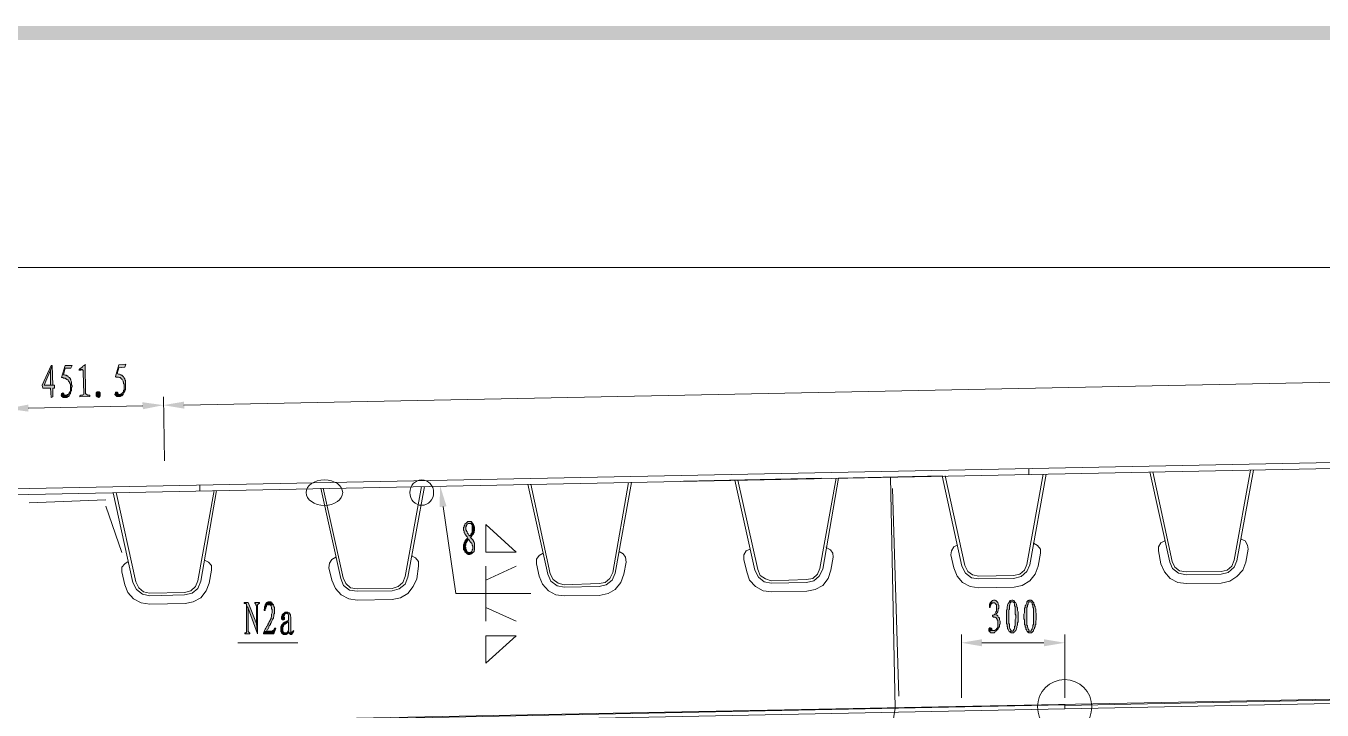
# Model space of a CAD drawing. Header units: inches. Extents: x 20 to 409, y 5 to 283.
# Drawn here: x 83.7 to 177.4, y 233.6 to 283.1 of the extents above; entities that cross this region are included whole.
import ezdxf

# ---------------------------------------------------------------- set-up
doc = ezdxf.new("R2010")
doc.units = ezdxf.units.IN
doc.header["$MEASUREMENT"] = 0
doc.layers.add('C00-00-00', color=7, linetype='Continuous')
doc.layers.add('CFF-00-00', color=1, linetype='Continuous')

msp = doc.modelspace()

# ---------------------------------------------------------------- hatches: boundary and pattern name
at = {"layer": 'C00-00-00'}
h = msp.add_hatch(color=0, dxfattribs=at)
h.dxf.hatch_style = 2
h.paths.add_polyline_path([(408.822, 283.101), (28.838, 282.085), (27.822, 283.101)])
h = msp.add_hatch(color=0, dxfattribs=at)
h.dxf.hatch_style = 2
h.paths.add_polyline_path([(407.806, 282.085), (408.822, 283.101), (28.838, 282.085)])
h = msp.add_hatch(color=0, dxfattribs=at)
h.dxf.hatch_style = 2
h.paths.add_polyline_path([(85.565, 258.547), (85.48, 258.547), (84.845, 257.108), (84.887, 256.896), (85.438, 256.896), (85.48, 256.219), (85.607, 256.261), (85.607, 256.896), (85.734, 256.896), (85.734, 257.108), (85.607, 257.108), (84.972, 257.108), (85.438, 258.209)])
h = msp.add_hatch(color=0, dxfattribs=at)
h.dxf.hatch_style = 2
h.paths.add_polyline_path([(85.565, 258.547), (85.438, 258.209), (85.438, 257.108), (84.972, 257.108), (85.607, 257.108)])
h = msp.add_hatch(color=0, dxfattribs=at)
h.dxf.hatch_style = 2
h.paths.add_polyline_path([(87.004, 258.547), (86.496, 258.547), (86.242, 257.658), (86.327, 257.658), (86.369, 257.616), (86.496, 257.616), (86.538, 257.574), (86.581, 257.574), (86.623, 257.531), (86.665, 257.489), (86.708, 257.489), (86.708, 257.447), (86.75, 257.404), (86.792, 257.362), (86.835, 257.277), (86.835, 257.235), (86.877, 257.193), (86.877, 256.685), (86.835, 256.642), (86.835, 256.6), (86.792, 256.558), (86.792, 256.515), (86.75, 256.473), (86.708, 256.431), (86.665, 256.431), (86.623, 256.388), (86.454, 256.388), (86.792, 256.346), (86.835, 256.431), (86.835, 256.473), (86.877, 256.515), (86.877, 256.558), (86.919, 256.6), (86.919, 256.685), (86.962, 256.727), (86.962, 256.939), (87.004, 257.023), (87.004, 257.066), (86.962, 257.15), (86.962, 257.362), (86.919, 257.447), (86.919, 257.489), (86.877, 257.531), (86.877, 257.574), (86.835, 257.616), (86.835, 257.658), (86.792, 257.658), (86.75, 257.701), (86.708, 257.743), (86.665, 257.785), (86.623, 257.785), (86.581, 257.828), (86.496, 257.828), (86.454, 257.87), (86.369, 257.87), (86.496, 258.336), (86.919, 258.336)])
h = msp.add_hatch(color=0, dxfattribs=at)
h.dxf.hatch_style = 2
h.paths.add_polyline_path([(87.935, 258.632), (87.935, 258.59), (87.893, 258.547), (87.851, 258.547), (87.808, 258.505), (87.766, 258.463), (87.724, 258.42), (87.681, 258.378), (87.639, 258.336), (87.597, 258.336), (87.554, 258.293), (87.512, 258.251), (87.724, 258.251), (87.766, 258.209), (87.808, 258.209), (87.808, 258.124), (87.808, 258.039), (87.851, 256.515), (87.851, 256.473), (87.808, 256.431), (87.766, 256.388), (87.639, 256.388), (87.554, 256.346), (87.554, 256.261), (88.274, 256.304), (88.274, 256.388), (88.232, 256.388), (88.105, 256.388), (88.062, 256.431), (88.02, 256.473), (87.978, 256.515)])
h = msp.add_hatch(color=0, dxfattribs=at)
h.dxf.hatch_style = 2
h.paths.add_polyline_path([(87.512, 258.251), (87.512, 258.166), (87.512, 258.209), (87.639, 258.209), (87.681, 258.251), (87.724, 258.251)])
h = msp.add_hatch(color=0, dxfattribs=at)
h.dxf.hatch_style = 2
h.paths.add_polyline_path([(90.899, 258.632), (90.391, 258.59), (90.137, 257.743), (90.179, 257.701), (90.348, 257.701), (90.433, 257.658), (90.475, 257.658), (90.518, 257.616), (90.56, 257.574), (90.602, 257.574), (90.602, 257.531), (90.645, 257.489), (90.687, 257.404), (90.687, 257.362), (90.729, 257.32), (90.729, 257.235), (90.772, 257.193), (90.772, 256.769), (90.729, 256.727), (90.729, 256.642), (90.687, 256.6), (90.645, 256.558), (90.602, 256.515), (90.56, 256.473), (90.475, 256.473), (90.391, 256.431), (90.348, 256.431), (90.687, 256.431), (90.687, 256.473), (90.729, 256.558), (90.772, 256.558), (90.772, 256.642), (90.814, 256.685), (90.814, 256.727), (90.856, 256.812), (90.856, 257.447), (90.814, 257.489), (90.814, 257.574), (90.772, 257.616), (90.772, 257.658), (90.729, 257.701), (90.729, 257.743), (90.687, 257.743), (90.645, 257.785), (90.602, 257.828), (90.56, 257.828), (90.518, 257.87), (90.433, 257.912), (90.348, 257.912), (90.264, 257.955), (90.391, 258.378), (90.814, 258.42)])
h = msp.add_hatch(color=0, dxfattribs=at)
h.dxf.hatch_style = 2
h.paths.add_polyline_path([(86.327, 256.558), (86.284, 256.515), (86.242, 256.515), (86.242, 256.473), (86.2, 256.388), (86.242, 256.304), (86.284, 256.261), (86.327, 256.261), (86.327, 256.219), (86.623, 256.219), (86.665, 256.261), (86.708, 256.304), (86.75, 256.304), (86.792, 256.346), (86.454, 256.388), (86.411, 256.431), (86.411, 256.515), (86.369, 256.515)])
h = msp.add_hatch(color=0, dxfattribs=at)
h.dxf.hatch_style = 2
h.paths.add_polyline_path([(88.994, 256.261), (88.951, 256.219), (88.909, 256.219), (88.824, 256.261), (88.782, 256.304), (88.74, 256.346), (88.74, 256.558), (88.782, 256.6), (88.824, 256.642), (88.951, 256.642), (88.994, 256.6), (89.036, 256.558), (89.036, 256.346)])
h = msp.add_hatch(color=0, dxfattribs=at)
h.dxf.hatch_style = 2
h.paths.add_polyline_path([(90.221, 256.6), (90.137, 256.6), (90.137, 256.558), (90.094, 256.473), (90.094, 256.431), (90.137, 256.388), (90.179, 256.346), (90.221, 256.304), (90.475, 256.304), (90.56, 256.346), (90.602, 256.346), (90.645, 256.388), (90.687, 256.431), (90.348, 256.431), (90.306, 256.515), (90.306, 256.558), (90.264, 256.6)])
h = msp.add_hatch(color=0, dxfattribs=at)
h.dxf.hatch_style = 2
h.paths.add_polyline_path([(83.829, 255.711), (83.829, 255.203), (82.305, 255.415)])
h = msp.add_hatch(color=0, dxfattribs=at)
h.dxf.hatch_style = 2
h.paths.add_polyline_path([(92.084, 255.88), (92.126, 255.372), (93.608, 255.669)])
h = msp.add_hatch(color=0, dxfattribs=at)
h.dxf.hatch_style = 2
h.paths.add_polyline_path([(95.09, 255.923), (95.132, 255.415), (93.608, 255.669)])
h = msp.add_hatch(color=0, dxfattribs=at)
h.dxf.hatch_style = 2
h.paths.add_polyline_path([(113.589, 248.303), (113.632, 249.827), (114.097, 248.345)])
h = msp.add_hatch(color=0, dxfattribs=at)
h.dxf.hatch_style = 2
h.paths.add_polyline_path([(115.748, 247.244), (115.621, 247.244), (115.621, 247.202), (115.579, 247.202), (115.537, 247.16), (115.494, 247.117), (115.452, 247.075), (115.41, 247.075), (115.41, 246.99), (115.367, 246.948), (115.367, 246.863), (115.325, 246.821), (115.325, 246.609), (115.367, 246.567), (115.367, 246.44), (115.41, 246.398), (115.41, 246.355), (115.452, 246.313), (115.494, 246.271), (115.537, 246.186), (115.579, 246.144), (115.621, 246.059), (115.579, 246.017), (115.537, 245.974), (115.706, 245.974), (115.706, 245.932), (115.748, 245.89), (115.791, 245.805), (115.833, 245.763), (115.875, 245.72), (115.918, 245.678), (115.918, 245.636), (115.96, 245.593), (115.96, 245.551), (116.002, 245.466), (116.002, 245.255), (115.96, 245.212), (115.96, 245.128), (115.918, 245.085), (115.875, 245.043), (115.833, 245.043), (115.791, 245.001), (115.748, 245.001), (116.002, 245.001), (116.045, 245.043), (116.087, 245.085), (116.087, 245.128), (116.129, 245.212), (116.129, 245.72), (116.087, 245.72), (116.087, 245.763), (116.045, 245.805), (116.045, 245.847), (116.002, 245.932), (115.96, 245.974), (115.875, 246.059), (115.833, 246.101), (115.875, 246.144), (115.918, 246.228), (115.748, 246.228), (115.706, 246.271), (115.664, 246.355), (115.621, 246.398), (115.621, 246.44), (115.579, 246.482), (115.579, 246.525), (115.537, 246.525), (115.537, 246.609), (115.494, 246.652), (115.494, 246.863), (115.537, 246.948), (115.537, 246.99), (115.579, 247.033), (115.621, 247.075), (115.664, 247.117), (115.748, 247.117), (115.96, 247.16), (115.918, 247.202), (115.875, 247.244)])
h = msp.add_hatch(color=0, dxfattribs=at)
h.dxf.hatch_style = 2
h.paths.add_polyline_path([(115.96, 247.16), (115.748, 247.117), (115.833, 247.117), (115.875, 247.075), (115.918, 247.033), (115.96, 246.948), (115.96, 246.482), (115.918, 246.44), (115.875, 246.398), (115.875, 246.355), (115.833, 246.271), (115.748, 246.228), (115.918, 246.228), (115.96, 246.271), (116.002, 246.313), (116.045, 246.355), (116.045, 246.398), (116.087, 246.44), (116.087, 246.525), (116.129, 246.609), (116.129, 246.863), (116.087, 246.906), (116.087, 246.948), (116.045, 247.033), (116.002, 247.075), (116.002, 247.117)])
h = msp.add_hatch(color=0, dxfattribs=at)
h.dxf.hatch_style = 2
h.paths.add_polyline_path([(115.537, 245.974), (115.494, 245.932), (115.452, 245.89), (115.41, 245.805), (115.41, 245.763), (115.367, 245.72), (115.367, 245.678), (115.325, 245.593), (115.325, 245.212), (115.367, 245.17), (115.41, 245.128), (115.41, 245.043), (115.452, 245.043), (115.494, 245.001), (115.537, 244.958), (115.579, 244.916), (115.621, 244.916), (115.664, 244.874), (115.748, 244.874), (115.791, 244.874), (115.833, 244.916), (115.918, 244.916), (115.96, 244.958), (116.002, 245.001), (115.706, 245.001), (115.664, 245.043), (115.621, 245.043), (115.579, 245.085), (115.537, 245.17), (115.494, 245.255), (115.494, 245.382), (115.452, 245.424), (115.452, 245.466), (115.494, 245.551), (115.494, 245.678), (115.537, 245.72), (115.537, 245.763), (115.579, 245.805), (115.621, 245.89), (115.706, 245.974)])
h = msp.add_hatch(color=0, dxfattribs=at)
h.dxf.hatch_style = 2
h.paths.add_polyline_path([(99.746, 241.402), (99.45, 241.402), (99.45, 241.318), (99.577, 241.318), (99.619, 241.275), (99.619, 241.148), (99.746, 240.979), (100.424, 239.116), (100.339, 239.878)])
h = msp.add_hatch(color=0, dxfattribs=at)
h.dxf.hatch_style = 2
h.paths.add_polyline_path([(99.619, 241.148), (99.619, 239.243), (99.577, 239.201), (99.492, 239.201), (99.492, 239.116), (99.873, 239.116), (99.873, 239.201), (99.831, 239.201), (99.789, 239.243), (99.746, 239.286), (99.746, 240.979)])
h = msp.add_hatch(color=0, dxfattribs=at)
h.dxf.hatch_style = 2
h.paths.add_polyline_path([(100.551, 241.402), (100.212, 241.402), (100.212, 241.318), (100.254, 241.318), (100.297, 241.275), (100.297, 241.233), (100.339, 241.148), (100.339, 239.878), (100.424, 239.116), (100.424, 241.233), (100.466, 241.275), (100.508, 241.318), (100.551, 241.318)])
h = msp.add_hatch(color=0, dxfattribs=at)
h.dxf.hatch_style = 2
h.paths.add_polyline_path([(101.313, 241.445), (101.186, 241.445), (101.143, 241.402), (101.101, 241.402), (101.059, 241.36), (101.016, 241.318), (101.016, 241.275), (100.974, 241.233), (100.974, 241.191), (100.932, 241.106), (100.932, 240.979), (100.889, 240.894), (100.889, 240.81), (100.974, 240.81), (100.974, 240.937), (101.016, 240.979), (101.016, 241.064), (101.059, 241.106), (101.059, 241.148), (101.101, 241.191), (101.143, 241.233), (101.186, 241.233), (101.228, 241.233), (101.567, 241.233), (101.524, 241.275), (101.482, 241.36), (101.44, 241.402), (101.397, 241.402), (101.397, 241.445)])
h = msp.add_hatch(color=0, dxfattribs=at)
h.dxf.hatch_style = 2
h.paths.add_polyline_path([(101.567, 241.233), (101.228, 241.233), (101.27, 241.233), (101.313, 241.233), (101.355, 241.191), (101.397, 241.148), (101.397, 241.106), (101.44, 241.064), (101.44, 240.937), (101.482, 240.894), (101.482, 240.64), (101.44, 240.556), (101.44, 240.386), (101.397, 240.302), (101.397, 240.217), (101.355, 240.217), (101.355, 240.132), (101.313, 240.09), (101.313, 240.048), (101.27, 240.005), (101.27, 239.963), (101.228, 239.921), (101.186, 239.878), (101.186, 239.794), (101.143, 239.751), (101.101, 239.667), (101.059, 239.624), (101.016, 239.54), (100.974, 239.455), (100.932, 239.37), (100.889, 239.286), (101.101, 239.328), (101.101, 239.37), (101.143, 239.455), (101.186, 239.497), (101.228, 239.582), (101.228, 239.624), (101.27, 239.709), (101.313, 239.751), (101.355, 239.794), (101.355, 239.878), (101.397, 239.921), (101.44, 239.963), (101.44, 240.005), (101.482, 240.09), (101.482, 240.132), (101.524, 240.175), (101.524, 240.217), (101.567, 240.259), (101.567, 240.344), (101.609, 240.386), (101.609, 240.556), (101.651, 240.598), (101.651, 241.021), (101.609, 241.106), (101.609, 241.148), (101.567, 241.191)])
h = msp.add_hatch(color=0, dxfattribs=at)
h.dxf.hatch_style = 2
h.paths.add_polyline_path([(153.721, 241.572), (153.679, 241.572), (153.637, 241.529), (153.594, 241.529), (153.552, 241.487), (153.51, 241.445), (153.467, 241.402), (153.425, 241.36), (153.764, 241.36), (153.806, 241.318), (153.848, 241.275), (153.891, 241.233), (153.891, 240.767), (153.848, 240.725), (153.848, 240.683), (153.806, 240.598), (153.764, 240.556), (153.721, 240.513), (153.679, 240.471), (153.594, 240.471), (153.594, 240.386), (153.637, 240.386), (153.679, 240.344), (153.806, 240.344), (153.848, 240.302), (153.891, 240.259), (153.891, 240.217), (153.933, 240.217), (153.933, 240.132), (153.975, 240.09), (153.975, 239.624), (153.933, 239.54), (153.891, 239.497), (153.891, 239.455), (153.848, 239.413), (153.806, 239.413), (153.764, 239.37), (153.594, 239.37), (153.34, 239.328), (153.383, 239.286), (153.425, 239.243), (153.467, 239.201), (153.721, 239.201), (153.764, 239.243), (153.806, 239.286), (153.848, 239.328), (153.891, 239.37), (153.933, 239.413), (153.975, 239.455), (154.018, 239.497), (154.018, 239.54), (154.06, 239.582), (154.102, 239.667), (154.102, 239.794), (154.145, 239.836), (154.145, 240.048), (154.102, 240.132), (154.102, 240.259), (154.06, 240.302), (154.018, 240.344), (153.975, 240.429), (153.933, 240.471), (153.891, 240.471), (153.848, 240.513), (153.891, 240.598), (153.933, 240.64), (153.975, 240.725), (153.975, 240.767), (154.018, 240.81), (154.018, 240.937), (154.06, 240.979), (154.06, 241.191), (154.018, 241.233), (154.018, 241.318), (153.975, 241.36), (153.975, 241.402), (153.933, 241.445), (153.891, 241.487), (153.848, 241.529), (153.806, 241.572)])
h = msp.add_hatch(color=0, dxfattribs=at)
h.dxf.hatch_style = 2
h.paths.add_polyline_path([(153.425, 241.36), (153.425, 241.318), (153.383, 241.275), (153.383, 241.021), (153.425, 241.021), (153.425, 241.064), (153.467, 241.148), (153.467, 241.191), (153.51, 241.275), (153.51, 241.318), (153.552, 241.318), (153.594, 241.36), (153.679, 241.36)])
h = msp.add_hatch(color=0, dxfattribs=at)
h.dxf.hatch_style = 2
h.paths.add_polyline_path([(154.822, 241.487), (154.822, 241.445), (154.78, 241.36), (154.737, 241.318), (154.695, 241.233), (154.695, 241.148), (154.653, 241.106), (154.653, 240.894), (154.61, 240.852), (154.61, 239.878), (154.653, 239.794), (154.653, 239.751), (154.653, 239.667), (154.695, 239.624), (154.695, 239.497), (154.737, 239.455), (154.737, 239.413), (154.78, 239.328), (154.822, 239.286), (154.991, 239.328), (154.949, 239.328), (154.949, 239.37), (154.907, 239.413), (154.907, 239.455), (154.864, 239.497), (154.822, 239.624), (154.822, 239.836), (154.78, 239.878), (154.78, 240.852), (154.822, 240.894), (154.822, 241.191), (154.864, 241.191), (154.864, 241.275), (154.907, 241.36), (154.907, 241.402), (154.949, 241.445), (155.034, 241.445)])
h = msp.add_hatch(color=0, dxfattribs=at)
h.dxf.hatch_style = 2
h.paths.add_polyline_path([(155.034, 241.572), (154.991, 241.572), (154.907, 241.529), (154.864, 241.529), (154.822, 241.487), (155.034, 241.445), (155.118, 241.445), (155.118, 241.402), (155.161, 241.36), (155.203, 241.275), (155.203, 241.148), (155.245, 241.106), (155.245, 240.556), (155.288, 240.471), (155.288, 240.386), (155.288, 240.344), (155.288, 240.259), (155.245, 240.175), (155.245, 239.709), (155.203, 239.667), (155.203, 239.54), (155.161, 239.455), (155.118, 239.413), (155.118, 239.37), (155.076, 239.328), (154.991, 239.328), (154.822, 239.286), (154.864, 239.243), (154.907, 239.243), (154.949, 239.201), (155.118, 239.201), (155.161, 239.243), (155.203, 239.286), (155.245, 239.328), (155.288, 239.37), (155.33, 239.455), (155.33, 239.497), (155.372, 239.582), (155.372, 239.667), (155.415, 239.751), (155.415, 239.921), (155.457, 240.005), (155.457, 240.725), (155.415, 240.81), (155.415, 241.021), (155.372, 241.064), (155.372, 241.148), (155.33, 241.233), (155.33, 241.275), (155.288, 241.36), (155.245, 241.402), (155.203, 241.445), (155.203, 241.487), (155.161, 241.529), (155.118, 241.529), (155.076, 241.572)])
h = msp.add_hatch(color=0, dxfattribs=at)
h.dxf.hatch_style = 2
h.paths.add_polyline_path([(156.134, 241.487), (156.092, 241.445), (156.092, 241.36), (156.05, 241.318), (156.007, 241.233), (156.007, 241.191), (155.965, 241.148), (155.965, 241.021), (155.923, 240.979), (155.923, 240.64), (155.88, 240.556), (155.88, 240.217), (155.923, 240.132), (155.923, 239.794), (155.965, 239.751), (155.965, 239.624), (156.007, 239.582), (156.007, 239.455), (156.05, 239.413), (156.092, 239.328), (156.134, 239.286), (156.304, 239.328), (156.261, 239.328), (156.219, 239.37), (156.219, 239.413), (156.177, 239.455), (156.177, 239.497), (156.134, 239.624), (156.134, 239.709), (156.092, 239.751), (156.092, 241.021), (156.134, 241.106), (156.134, 241.191), (156.177, 241.275), (156.177, 241.36), (156.219, 241.402), (156.261, 241.445), (156.304, 241.445)])
h = msp.add_hatch(color=0, dxfattribs=at)
h.dxf.hatch_style = 2
h.paths.add_polyline_path([(156.304, 241.572), (156.261, 241.572), (156.219, 241.529), (156.177, 241.529), (156.134, 241.487), (156.304, 241.445), (156.388, 241.445), (156.431, 241.402), (156.473, 241.36), (156.473, 241.275), (156.515, 241.191), (156.515, 241.064), (156.558, 240.979), (156.558, 240.386), (156.558, 240.344), (156.558, 239.794), (156.515, 239.751), (156.515, 239.624), (156.473, 239.54), (156.473, 239.455), (156.431, 239.413), (156.388, 239.37), (156.388, 239.328), (156.346, 239.328), (156.304, 239.328), (156.134, 239.286), (156.134, 239.243), (156.177, 239.243), (156.219, 239.201), (156.431, 239.201), (156.473, 239.243), (156.515, 239.286), (156.558, 239.328), (156.558, 239.37), (156.6, 239.455), (156.642, 239.497), (156.642, 239.582), (156.685, 239.624), (156.685, 239.751), (156.727, 239.794), (156.727, 240.048), (156.769, 240.132), (156.769, 240.598), (156.727, 240.683), (156.727, 240.937), (156.685, 241.021), (156.685, 241.106), (156.642, 241.148), (156.642, 241.233), (156.6, 241.275), (156.6, 241.36), (156.558, 241.402), (156.515, 241.445), (156.473, 241.487), (156.473, 241.529), (156.431, 241.529), (156.388, 241.572)])
h = msp.add_hatch(color=0, dxfattribs=at)
h.dxf.hatch_style = 2
h.paths.add_polyline_path([(102.498, 240.683), (102.413, 240.683), (102.371, 240.64), (102.286, 240.598), (102.244, 240.556), (102.202, 240.513), (102.202, 240.471), (102.159, 240.386), (102.159, 240.217), (102.202, 240.175), (102.202, 240.132), (102.286, 240.132), (102.329, 240.175), (102.371, 240.175), (102.371, 240.259), (102.371, 240.344), (102.329, 240.344), (102.329, 240.429), (102.371, 240.471), (102.371, 240.556), (102.413, 240.556), (102.413, 240.598), (102.498, 240.598), (102.54, 240.64), (102.71, 240.64), (102.667, 240.64), (102.583, 240.683)])
h = msp.add_hatch(color=0, dxfattribs=at)
h.dxf.hatch_style = 2
h.paths.add_polyline_path([(102.71, 240.64), (102.54, 240.64), (102.583, 240.64), (102.583, 240.598), (102.625, 240.556), (102.667, 240.513), (102.667, 240.09), (102.625, 240.09), (102.583, 240.048), (102.54, 240.048), (102.456, 240.005), (102.667, 240.005), (102.667, 239.921), (102.667, 239.37), (102.625, 239.37), (102.625, 239.328), (102.667, 239.286), (102.71, 239.201), (102.879, 239.243), (102.837, 239.286), (102.837, 240.344), (102.794, 240.429), (102.794, 240.513), (102.752, 240.556), (102.752, 240.598)])
h = msp.add_hatch(color=0, dxfattribs=at)
h.dxf.hatch_style = 2
h.paths.add_polyline_path([(101.736, 239.54), (101.651, 239.54), (101.651, 239.497), (101.609, 239.413), (101.567, 239.37), (101.524, 239.37), (101.482, 239.328), (101.101, 239.328), (100.889, 239.286), (100.847, 239.201), (100.847, 239.116), (101.609, 239.116)])
h = msp.add_hatch(color=0, dxfattribs=at)
h.dxf.hatch_style = 2
h.paths.add_polyline_path([(102.456, 240.005), (102.413, 240.005), (102.371, 239.963), (102.329, 239.921), (102.286, 239.921), (102.244, 239.878), (102.244, 239.836), (102.202, 239.794), (102.159, 239.751), (102.117, 239.667), (102.117, 239.286), (102.159, 239.243), (102.159, 239.201), (102.202, 239.159), (102.202, 239.116), (102.244, 239.116), (102.286, 239.074), (102.413, 239.074), (102.456, 239.074), (102.498, 239.074), (102.54, 239.116), (102.583, 239.116), (102.625, 239.201), (102.329, 239.201), (102.329, 239.243), (102.286, 239.243), (102.244, 239.286), (102.244, 239.624), (102.286, 239.667), (102.329, 239.751), (102.329, 239.794), (102.371, 239.794), (102.413, 239.836), (102.456, 239.878), (102.498, 239.878), (102.54, 239.921), (102.625, 239.963), (102.667, 240.005)])
h = msp.add_hatch(color=0, dxfattribs=at)
h.dxf.hatch_style = 2
h.paths.add_polyline_path([(102.625, 239.328), (102.583, 239.243), (102.54, 239.201), (102.413, 239.201), (102.625, 239.201), (102.667, 239.243), (102.667, 239.286)])
h = msp.add_hatch(color=0, dxfattribs=at)
h.dxf.hatch_style = 2
h.paths.add_polyline_path([(103.006, 239.37), (102.964, 239.286), (102.921, 239.243), (102.879, 239.243), (102.71, 239.201), (102.71, 239.159), (102.752, 239.116), (102.794, 239.074), (102.879, 239.074), (102.921, 239.116), (102.921, 239.159), (102.964, 239.201), (103.006, 239.243), (103.048, 239.328)])
h = msp.add_hatch(color=0, dxfattribs=at)
h.dxf.hatch_style = 2
h.paths.add_polyline_path([(153.425, 239.582), (153.383, 239.54), (153.34, 239.497), (153.34, 239.328), (153.594, 239.37), (153.552, 239.455), (153.552, 239.497), (153.51, 239.54), (153.467, 239.54)])
h = msp.add_hatch(color=0, dxfattribs=at)
h.dxf.hatch_style = 2
h.paths.add_polyline_path([(152.832, 238.735), (152.832, 238.227), (151.351, 238.481)])
h = msp.add_hatch(color=0, dxfattribs=at)
h.dxf.hatch_style = 2
h.paths.add_polyline_path([(157.32, 238.735), (157.32, 238.227), (158.844, 238.481)])

# ---------------------------------------------------------------- linework, layer by layer
at = {"layer": 'C00-00-00', "color": 0, "lineweight": 0}
for points in [[(52.714, 265.617), (384.734, 265.617)], [(362.086, 261.003), (95.09, 255.669)], [(93.693, 251.647), (93.608, 256.261)], [(93.693, 251.647), (93.608, 256.261)], [(386.216, 255.245), (51.19, 248.557)], [(386.216, 255.669), (51.232, 248.98)], [(92.126, 255.626), (83.829, 255.457)], [(142.461, 250.377), (149.954, 250.546)], [(146.567, 233.74), (146.228, 250.462)], [(149.954, 250.546), (151.393, 244.027)], [(150.165, 250.546), (151.605, 244.069), (151.816, 243.646), (152.155, 243.392), (152.621, 243.307)], [(156.092, 244.154), (157.277, 250.673)], [(156.219, 250.673), (156.219, 251.054)], [(156.304, 244.112), (157.489, 250.673)], [(164.982, 250.843), (166.421, 244.323)], [(165.194, 250.843), (166.591, 244.366), (166.802, 243.942), (167.141, 243.688), (167.607, 243.604)], [(171.078, 244.45), (172.263, 250.97)], [(171.29, 244.408), (172.475, 250.97)], [(96.106, 242.969), (97.291, 249.488)], [(96.233, 249.446), (96.233, 249.869)], [(96.317, 242.926), (97.46, 249.488)], [(104.996, 249.657), (106.435, 243.138)], [(105.165, 249.657), (106.604, 243.18), (106.816, 242.757), (107.155, 242.461), (107.62, 242.376)], [(111.092, 243.265), (112.277, 249.784)], [(111.303, 243.223), (112.489, 249.784)], [(119.982, 249.954), (121.421, 243.434)], [(120.193, 249.954), (121.59, 243.477), (121.802, 243.053), (122.183, 242.799), (122.606, 242.672)], [(126.12, 243.561), (127.263, 250.081)], [(126.289, 243.519), (127.475, 250.081)], [(131.242, 250.165), (141.233, 250.377)], [(134.968, 250.25), (136.407, 243.731)], [(135.179, 250.25), (136.619, 243.773), (136.788, 243.35), (137.169, 243.096), (137.592, 242.969)], [(141.106, 243.858), (142.291, 250.377)], [(141.318, 243.815), (142.461, 250.377)], [(89.967, 249.319), (91.407, 242.842)], [(90.179, 249.361), (91.618, 242.884), (91.83, 242.461), (92.169, 242.164), (92.592, 242.08)], [(113.843, 248.345), (114.775, 242.037)], [(166.083, 245.847), (165.786, 245.72), (165.617, 245.424), (165.617, 245.128)], [(166.083, 245.847), (166.083, 245.89)], [(171.586, 245.974), (171.586, 246.017)], [(171.925, 244.323), (172.094, 245.255), (172.052, 245.551), (171.882, 245.847), (171.586, 245.974)], [(121.082, 244.958), (120.786, 244.789), (120.617, 244.535), (120.617, 244.196)], [(121.082, 244.958), (121.082, 245.001)], [(126.586, 245.085), (126.586, 245.128)], [(126.924, 243.434), (127.094, 244.323), (127.051, 244.662), (126.882, 244.916), (126.586, 245.085)], [(136.068, 245.255), (135.772, 245.128), (135.603, 244.831), (135.603, 244.493)], [(136.068, 245.255), (136.068, 245.297)], [(141.572, 245.382), (141.572, 245.424)], [(141.91, 243.731), (142.08, 244.662), (142.037, 244.958), (141.868, 245.212), (141.572, 245.382)], [(151.054, 245.551), (150.8, 245.424), (150.631, 245.128), (150.589, 244.831)], [(150.589, 244.831), (150.8, 243.9)], [(151.054, 245.551), (151.054, 245.593)], [(156.558, 245.678), (156.558, 245.72)], [(156.896, 244.027), (157.066, 244.958), (157.066, 245.255), (156.854, 245.509), (156.558, 245.678)], [(165.617, 245.128), (165.786, 244.196)], [(91.068, 244.366), (90.814, 244.196), (90.602, 243.942), (90.602, 243.604)], [(91.068, 244.366), (91.068, 244.408)], [(96.571, 244.45), (96.571, 244.493)], [(96.91, 242.799), (97.079, 243.731), (97.079, 244.069), (96.868, 244.323), (96.571, 244.45)], [(106.096, 244.662), (105.8, 244.493), (105.631, 244.239), (105.588, 243.9)], [(105.588, 243.9), (105.8, 243.011)], [(106.096, 244.662), (106.096, 244.704)], [(111.6, 244.747), (111.6, 244.789)], [(111.938, 243.096), (112.065, 244.027), (112.065, 244.366), (111.854, 244.62), (111.6, 244.747)], [(116.934, 240.048), (116.934, 244.027)], [(116.934, 243.011), (119.135, 244.027)], [(116.934, 240.048), (116.934, 244.027)], [(120.617, 244.196), (120.786, 243.307)], [(135.603, 244.493), (135.814, 243.604)], [(140.132, 243.053), (140.598, 243.138), (140.937, 243.434), (141.106, 243.858)], [(150.8, 243.9), (151.054, 243.307), (151.435, 242.842), (151.986, 242.545), (152.621, 242.461)], [(151.393, 244.027), (151.647, 243.519), (152.07, 243.18), (152.621, 243.096)], [(152.621, 242.461), (155.161, 242.503), (155.753, 242.63), (156.304, 242.969), (156.685, 243.434), (156.896, 244.027)], [(155.118, 243.35), (155.584, 243.434), (155.923, 243.731), (156.092, 244.154)], [(155.118, 243.138), (155.669, 243.265), (156.092, 243.646), (156.304, 244.112)], [(165.786, 244.196), (166.04, 243.604), (166.464, 243.138), (167.014, 242.842), (167.607, 242.757)], [(166.421, 244.323), (166.633, 243.858), (167.056, 243.519), (167.607, 243.392)], [(167.607, 242.757), (170.147, 242.799), (170.782, 242.926), (171.29, 243.265), (171.713, 243.731), (171.925, 244.323)], [(170.147, 243.646), (170.57, 243.731), (170.909, 244.027), (171.078, 244.45)], [(170.147, 243.434), (170.655, 243.561), (171.078, 243.942), (171.29, 244.408)], [(90.602, 243.604), (90.814, 242.672)], [(95.132, 242.122), (95.598, 242.249), (95.936, 242.545), (96.106, 242.969)], [(95.132, 241.953), (95.682, 242.08), (96.106, 242.418), (96.317, 242.926)], [(105.8, 243.011), (106.054, 242.418), (106.477, 241.953), (107.028, 241.656), (107.62, 241.572)], [(106.435, 243.138), (106.647, 242.63), (107.07, 242.291), (107.62, 242.207)], [(107.62, 241.572), (110.16, 241.614), (110.753, 241.741), (111.303, 242.037), (111.684, 242.545), (111.938, 243.096)], [(110.16, 242.418), (110.584, 242.545), (110.922, 242.842), (111.092, 243.265)], [(110.16, 242.249), (110.668, 242.376), (111.092, 242.715), (111.303, 243.223)], [(120.786, 243.307), (121.04, 242.715), (121.463, 242.249), (122.014, 241.953), (122.606, 241.868)], [(121.421, 243.434), (121.633, 242.926), (122.098, 242.588), (122.606, 242.503)], [(122.606, 241.868), (125.146, 241.91), (125.781, 242.037), (126.289, 242.334), (126.713, 242.842), (126.924, 243.434)], [(125.146, 242.757), (125.57, 242.842), (125.908, 243.138), (126.12, 243.561)], [(125.146, 242.545), (125.654, 242.672), (126.078, 243.011), (126.289, 243.519)], [(135.814, 243.604), (136.026, 243.011), (136.449, 242.545), (137, 242.249), (137.635, 242.164)], [(136.407, 243.731), (136.661, 243.223), (137.084, 242.884), (137.592, 242.799)], [(137.592, 242.969), (140.132, 243.053)], [(137.635, 242.164), (140.175, 242.207), (140.767, 242.334), (141.318, 242.63), (141.699, 243.138), (141.91, 243.731)], [(140.132, 242.842), (140.683, 242.969), (141.064, 243.307), (141.318, 243.815)], [(152.621, 243.307), (155.118, 243.35)], [(152.621, 243.096), (155.118, 243.138)], [(167.607, 243.604), (170.147, 243.646)], [(167.607, 243.392), (170.147, 243.434)], [(90.814, 242.672), (91.026, 242.122), (91.449, 241.656), (91.999, 241.36), (92.634, 241.275)], [(91.407, 242.842), (91.661, 242.334), (92.084, 241.995), (92.634, 241.868)], [(92.592, 242.08), (95.132, 242.122)], [(92.634, 241.275), (95.174, 241.318), (95.767, 241.445), (96.317, 241.741), (96.698, 242.249), (96.91, 242.799)], [(107.62, 242.376), (110.16, 242.418)], [(107.62, 242.207), (110.16, 242.249)], [(114.775, 242.037), (120.193, 242.037)], [(122.606, 242.672), (125.146, 242.757)], [(122.606, 242.503), (125.146, 242.545)], [(137.592, 242.799), (140.132, 242.842)], [(92.634, 241.868), (95.132, 241.953)], [(116.934, 241.021), (119.135, 240.048)], [(386.216, 238.27), (158.844, 233.698), (63.678, 231.793)], [(103.345, 238.481), (98.984, 238.481)], [(151.351, 234.502), (151.351, 239.074)], [(152.832, 238.481), (157.32, 238.481)], [(158.844, 234.502), (158.844, 239.074)], [(386.216, 238.524), (158.844, 233.952)], [(158.844, 233.994), (63.678, 232.089)], [(146.567, 233.74), (136.873, 172.949)], [(158.844, 233.698), (158.844, 233.994)]]:
    msp.add_lwpolyline(points, dxfattribs=at)
for points in [[(85.565, 258.547), (85.48, 258.547), (84.845, 257.108), (84.887, 256.896), (85.438, 256.896), (85.48, 256.219), (85.607, 256.261), (85.607, 256.896), (85.734, 256.896), (85.734, 257.108), (85.607, 257.108), (84.972, 257.108), (85.438, 258.209)], [(85.565, 258.547), (85.438, 258.209), (85.438, 257.108), (84.972, 257.108), (85.607, 257.108)], [(87.004, 258.547), (86.496, 258.547), (86.242, 257.658), (86.327, 257.658), (86.369, 257.616), (86.496, 257.616), (86.538, 257.574), (86.581, 257.574), (86.623, 257.531), (86.665, 257.489), (86.708, 257.489), (86.708, 257.447), (86.75, 257.404), (86.792, 257.362), (86.835, 257.277), (86.835, 257.235), (86.877, 257.193), (86.877, 256.685), (86.835, 256.642), (86.835, 256.6), (86.792, 256.558), (86.792, 256.515), (86.75, 256.473), (86.708, 256.431), (86.665, 256.431), (86.623, 256.388), (86.454, 256.388), (86.792, 256.346), (86.835, 256.431), (86.835, 256.473), (86.877, 256.515), (86.877, 256.558), (86.919, 256.6), (86.919, 256.685), (86.962, 256.727), (86.962, 256.939), (87.004, 257.023), (87.004, 257.066), (86.962, 257.15), (86.962, 257.362), (86.919, 257.447), (86.919, 257.489), (86.877, 257.531), (86.877, 257.574), (86.835, 257.616), (86.835, 257.658), (86.792, 257.658), (86.75, 257.701), (86.708, 257.743), (86.665, 257.785), (86.623, 257.785), (86.581, 257.828), (86.496, 257.828), (86.454, 257.87), (86.369, 257.87), (86.496, 258.336), (86.919, 258.336)], [(87.935, 258.632), (87.935, 258.59), (87.893, 258.547), (87.851, 258.547), (87.808, 258.505), (87.766, 258.463), (87.724, 258.42), (87.681, 258.378), (87.639, 258.336), (87.597, 258.336), (87.554, 258.293), (87.512, 258.251), (87.724, 258.251), (87.766, 258.209), (87.808, 258.209), (87.808, 258.124), (87.808, 258.039), (87.851, 256.515), (87.851, 256.473), (87.808, 256.431), (87.766, 256.388), (87.639, 256.388), (87.554, 256.346), (87.554, 256.261), (88.274, 256.304), (88.274, 256.388), (88.232, 256.388), (88.105, 256.388), (88.062, 256.431), (88.02, 256.473), (87.978, 256.515)], [(87.512, 258.251), (87.512, 258.166), (87.512, 258.209), (87.639, 258.209), (87.681, 258.251), (87.724, 258.251)], [(90.899, 258.632), (90.391, 258.59), (90.137, 257.743), (90.179, 257.701), (90.348, 257.701), (90.433, 257.658), (90.475, 257.658), (90.518, 257.616), (90.56, 257.574), (90.602, 257.574), (90.602, 257.531), (90.645, 257.489), (90.687, 257.404), (90.687, 257.362), (90.729, 257.32), (90.729, 257.235), (90.772, 257.193), (90.772, 256.769), (90.729, 256.727), (90.729, 256.642), (90.687, 256.6), (90.645, 256.558), (90.602, 256.515), (90.56, 256.473), (90.475, 256.473), (90.391, 256.431), (90.348, 256.431), (90.687, 256.431), (90.687, 256.473), (90.729, 256.558), (90.772, 256.558), (90.772, 256.642), (90.814, 256.685), (90.814, 256.727), (90.856, 256.812), (90.856, 257.447), (90.814, 257.489), (90.814, 257.574), (90.772, 257.616), (90.772, 257.658), (90.729, 257.701), (90.729, 257.743), (90.687, 257.743), (90.645, 257.785), (90.602, 257.828), (90.56, 257.828), (90.518, 257.87), (90.433, 257.912), (90.348, 257.912), (90.264, 257.955), (90.391, 258.378), (90.814, 258.42)], [(86.327, 256.558), (86.284, 256.515), (86.242, 256.515), (86.242, 256.473), (86.2, 256.388), (86.242, 256.304), (86.284, 256.261), (86.327, 256.261), (86.327, 256.219), (86.623, 256.219), (86.665, 256.261), (86.708, 256.304), (86.75, 256.304), (86.792, 256.346), (86.454, 256.388), (86.411, 256.431), (86.411, 256.515), (86.369, 256.515)], [(88.994, 256.261), (88.951, 256.219), (88.909, 256.219), (88.824, 256.261), (88.782, 256.304), (88.74, 256.346), (88.74, 256.558), (88.782, 256.6), (88.824, 256.642), (88.951, 256.642), (88.994, 256.6), (89.036, 256.558), (89.036, 256.346)], [(90.221, 256.6), (90.137, 256.6), (90.137, 256.558), (90.094, 256.473), (90.094, 256.431), (90.137, 256.388), (90.179, 256.346), (90.221, 256.304), (90.475, 256.304), (90.56, 256.346), (90.602, 256.346), (90.645, 256.388), (90.687, 256.431), (90.348, 256.431), (90.306, 256.515), (90.306, 256.558), (90.264, 256.6)], [(115.748, 247.244), (115.621, 247.244), (115.621, 247.202), (115.579, 247.202), (115.537, 247.16), (115.494, 247.117), (115.452, 247.075), (115.41, 247.075), (115.41, 246.99), (115.367, 246.948), (115.367, 246.863), (115.325, 246.821), (115.325, 246.609), (115.367, 246.567), (115.367, 246.44), (115.41, 246.398), (115.41, 246.355), (115.452, 246.313), (115.494, 246.271), (115.537, 246.186), (115.579, 246.144), (115.621, 246.059), (115.579, 246.017), (115.537, 245.974), (115.706, 245.974), (115.706, 245.932), (115.748, 245.89), (115.791, 245.805), (115.833, 245.763), (115.875, 245.72), (115.918, 245.678), (115.918, 245.636), (115.96, 245.593), (115.96, 245.551), (116.002, 245.466), (116.002, 245.255), (115.96, 245.212), (115.96, 245.128), (115.918, 245.085), (115.875, 245.043), (115.833, 245.043), (115.791, 245.001), (115.748, 245.001), (116.002, 245.001), (116.045, 245.043), (116.087, 245.085), (116.087, 245.128), (116.129, 245.212), (116.129, 245.72), (116.087, 245.72), (116.087, 245.763), (116.045, 245.805), (116.045, 245.847), (116.002, 245.932), (115.96, 245.974), (115.875, 246.059), (115.833, 246.101), (115.875, 246.144), (115.918, 246.228), (115.748, 246.228), (115.706, 246.271), (115.664, 246.355), (115.621, 246.398), (115.621, 246.44), (115.579, 246.482), (115.579, 246.525), (115.537, 246.525), (115.537, 246.609), (115.494, 246.652), (115.494, 246.863), (115.537, 246.948), (115.537, 246.99), (115.579, 247.033), (115.621, 247.075), (115.664, 247.117), (115.748, 247.117), (115.96, 247.16), (115.918, 247.202), (115.875, 247.244)], [(115.96, 247.16), (115.748, 247.117), (115.833, 247.117), (115.875, 247.075), (115.918, 247.033), (115.96, 246.948), (115.96, 246.482), (115.918, 246.44), (115.875, 246.398), (115.875, 246.355), (115.833, 246.271), (115.748, 246.228), (115.918, 246.228), (115.96, 246.271), (116.002, 246.313), (116.045, 246.355), (116.045, 246.398), (116.087, 246.44), (116.087, 246.525), (116.129, 246.609), (116.129, 246.863), (116.087, 246.906), (116.087, 246.948), (116.045, 247.033), (116.002, 247.075), (116.002, 247.117)], [(119.135, 245.043), (116.934, 247.033), (116.934, 245.043)], [(115.537, 245.974), (115.494, 245.932), (115.452, 245.89), (115.41, 245.805), (115.41, 245.763), (115.367, 245.72), (115.367, 245.678), (115.325, 245.593), (115.325, 245.212), (115.367, 245.17), (115.41, 245.128), (115.41, 245.043), (115.452, 245.043), (115.494, 245.001), (115.537, 244.958), (115.579, 244.916), (115.621, 244.916), (115.664, 244.874), (115.748, 244.874), (115.791, 244.874), (115.833, 244.916), (115.918, 244.916), (115.96, 244.958), (116.002, 245.001), (115.706, 245.001), (115.664, 245.043), (115.621, 245.043), (115.579, 245.085), (115.537, 245.17), (115.494, 245.255), (115.494, 245.382), (115.452, 245.424), (115.452, 245.466), (115.494, 245.551), (115.494, 245.678), (115.537, 245.72), (115.537, 245.763), (115.579, 245.805), (115.621, 245.89), (115.706, 245.974)], [(99.746, 241.402), (99.45, 241.402), (99.45, 241.318), (99.577, 241.318), (99.619, 241.275), (99.619, 241.148), (99.746, 240.979), (100.424, 239.116), (100.339, 239.878)], [(99.619, 241.148), (99.619, 239.243), (99.577, 239.201), (99.492, 239.201), (99.492, 239.116), (99.873, 239.116), (99.873, 239.201), (99.831, 239.201), (99.789, 239.243), (99.746, 239.286), (99.746, 240.979)], [(100.551, 241.402), (100.212, 241.402), (100.212, 241.318), (100.254, 241.318), (100.297, 241.275), (100.297, 241.233), (100.339, 241.148), (100.339, 239.878), (100.424, 239.116), (100.424, 241.233), (100.466, 241.275), (100.508, 241.318), (100.551, 241.318)], [(101.313, 241.445), (101.186, 241.445), (101.143, 241.402), (101.101, 241.402), (101.059, 241.36), (101.016, 241.318), (101.016, 241.275), (100.974, 241.233), (100.974, 241.191), (100.932, 241.106), (100.932, 240.979), (100.889, 240.894), (100.889, 240.81), (100.974, 240.81), (100.974, 240.937), (101.016, 240.979), (101.016, 241.064), (101.059, 241.106), (101.059, 241.148), (101.101, 241.191), (101.143, 241.233), (101.186, 241.233), (101.228, 241.233), (101.567, 241.233), (101.524, 241.275), (101.482, 241.36), (101.44, 241.402), (101.397, 241.402), (101.397, 241.445)], [(101.567, 241.233), (101.228, 241.233), (101.27, 241.233), (101.313, 241.233), (101.355, 241.191), (101.397, 241.148), (101.397, 241.106), (101.44, 241.064), (101.44, 240.937), (101.482, 240.894), (101.482, 240.64), (101.44, 240.556), (101.44, 240.386), (101.397, 240.302), (101.397, 240.217), (101.355, 240.217), (101.355, 240.132), (101.313, 240.09), (101.313, 240.048), (101.27, 240.005), (101.27, 239.963), (101.228, 239.921), (101.186, 239.878), (101.186, 239.794), (101.143, 239.751), (101.101, 239.667), (101.059, 239.624), (101.016, 239.54), (100.974, 239.455), (100.932, 239.37), (100.889, 239.286), (101.101, 239.328), (101.101, 239.37), (101.143, 239.455), (101.186, 239.497), (101.228, 239.582), (101.228, 239.624), (101.27, 239.709), (101.313, 239.751), (101.355, 239.794), (101.355, 239.878), (101.397, 239.921), (101.44, 239.963), (101.44, 240.005), (101.482, 240.09), (101.482, 240.132), (101.524, 240.175), (101.524, 240.217), (101.567, 240.259), (101.567, 240.344), (101.609, 240.386), (101.609, 240.556), (101.651, 240.598), (101.651, 241.021), (101.609, 241.106), (101.609, 241.148), (101.567, 241.191)], [(153.721, 241.572), (153.679, 241.572), (153.637, 241.529), (153.594, 241.529), (153.552, 241.487), (153.51, 241.445), (153.467, 241.402), (153.425, 241.36), (153.764, 241.36), (153.806, 241.318), (153.848, 241.275), (153.891, 241.233), (153.891, 240.767), (153.848, 240.725), (153.848, 240.683), (153.806, 240.598), (153.764, 240.556), (153.721, 240.513), (153.679, 240.471), (153.594, 240.471), (153.594, 240.386), (153.637, 240.386), (153.679, 240.344), (153.806, 240.344), (153.848, 240.302), (153.891, 240.259), (153.891, 240.217), (153.933, 240.217), (153.933, 240.132), (153.975, 240.09), (153.975, 239.624), (153.933, 239.54), (153.891, 239.497), (153.891, 239.455), (153.848, 239.413), (153.806, 239.413), (153.764, 239.37), (153.594, 239.37), (153.34, 239.328), (153.383, 239.286), (153.425, 239.243), (153.467, 239.201), (153.721, 239.201), (153.764, 239.243), (153.806, 239.286), (153.848, 239.328), (153.891, 239.37), (153.933, 239.413), (153.975, 239.455), (154.018, 239.497), (154.018, 239.54), (154.06, 239.582), (154.102, 239.667), (154.102, 239.794), (154.145, 239.836), (154.145, 240.048), (154.102, 240.132), (154.102, 240.259), (154.06, 240.302), (154.018, 240.344), (153.975, 240.429), (153.933, 240.471), (153.891, 240.471), (153.848, 240.513), (153.891, 240.598), (153.933, 240.64), (153.975, 240.725), (153.975, 240.767), (154.018, 240.81), (154.018, 240.937), (154.06, 240.979), (154.06, 241.191), (154.018, 241.233), (154.018, 241.318), (153.975, 241.36), (153.975, 241.402), (153.933, 241.445), (153.891, 241.487), (153.848, 241.529), (153.806, 241.572)], [(153.425, 241.36), (153.425, 241.318), (153.383, 241.275), (153.383, 241.021), (153.425, 241.021), (153.425, 241.064), (153.467, 241.148), (153.467, 241.191), (153.51, 241.275), (153.51, 241.318), (153.552, 241.318), (153.594, 241.36), (153.679, 241.36)], [(154.822, 241.487), (154.822, 241.445), (154.78, 241.36), (154.737, 241.318), (154.695, 241.233), (154.695, 241.148), (154.653, 241.106), (154.653, 240.894), (154.61, 240.852), (154.61, 239.878), (154.653, 239.794), (154.653, 239.751), (154.653, 239.667), (154.695, 239.624), (154.695, 239.497), (154.737, 239.455), (154.737, 239.413), (154.78, 239.328), (154.822, 239.286), (154.991, 239.328), (154.949, 239.328), (154.949, 239.37), (154.907, 239.413), (154.907, 239.455), (154.864, 239.497), (154.822, 239.624), (154.822, 239.836), (154.78, 239.878), (154.78, 240.852), (154.822, 240.894), (154.822, 241.191), (154.864, 241.191), (154.864, 241.275), (154.907, 241.36), (154.907, 241.402), (154.949, 241.445), (155.034, 241.445)], [(155.034, 241.572), (154.991, 241.572), (154.907, 241.529), (154.864, 241.529), (154.822, 241.487), (155.034, 241.445), (155.118, 241.445), (155.118, 241.402), (155.161, 241.36), (155.203, 241.275), (155.203, 241.148), (155.245, 241.106), (155.245, 240.556), (155.288, 240.471), (155.288, 240.386), (155.288, 240.344), (155.288, 240.259), (155.245, 240.175), (155.245, 239.709), (155.203, 239.667), (155.203, 239.54), (155.161, 239.455), (155.118, 239.413), (155.118, 239.37), (155.076, 239.328), (154.991, 239.328), (154.822, 239.286), (154.864, 239.243), (154.907, 239.243), (154.949, 239.201), (155.118, 239.201), (155.161, 239.243), (155.203, 239.286), (155.245, 239.328), (155.288, 239.37), (155.33, 239.455), (155.33, 239.497), (155.372, 239.582), (155.372, 239.667), (155.415, 239.751), (155.415, 239.921), (155.457, 240.005), (155.457, 240.725), (155.415, 240.81), (155.415, 241.021), (155.372, 241.064), (155.372, 241.148), (155.33, 241.233), (155.33, 241.275), (155.288, 241.36), (155.245, 241.402), (155.203, 241.445), (155.203, 241.487), (155.161, 241.529), (155.118, 241.529), (155.076, 241.572)], [(156.134, 241.487), (156.092, 241.445), (156.092, 241.36), (156.05, 241.318), (156.007, 241.233), (156.007, 241.191), (155.965, 241.148), (155.965, 241.021), (155.923, 240.979), (155.923, 240.64), (155.88, 240.556), (155.88, 240.217), (155.923, 240.132), (155.923, 239.794), (155.965, 239.751), (155.965, 239.624), (156.007, 239.582), (156.007, 239.455), (156.05, 239.413), (156.092, 239.328), (156.134, 239.286), (156.304, 239.328), (156.261, 239.328), (156.219, 239.37), (156.219, 239.413), (156.177, 239.455), (156.177, 239.497), (156.134, 239.624), (156.134, 239.709), (156.092, 239.751), (156.092, 241.021), (156.134, 241.106), (156.134, 241.191), (156.177, 241.275), (156.177, 241.36), (156.219, 241.402), (156.261, 241.445), (156.304, 241.445)], [(156.304, 241.572), (156.261, 241.572), (156.219, 241.529), (156.177, 241.529), (156.134, 241.487), (156.304, 241.445), (156.388, 241.445), (156.431, 241.402), (156.473, 241.36), (156.473, 241.275), (156.515, 241.191), (156.515, 241.064), (156.558, 240.979), (156.558, 240.386), (156.558, 240.344), (156.558, 239.794), (156.515, 239.751), (156.515, 239.624), (156.473, 239.54), (156.473, 239.455), (156.431, 239.413), (156.388, 239.37), (156.388, 239.328), (156.346, 239.328), (156.304, 239.328), (156.134, 239.286), (156.134, 239.243), (156.177, 239.243), (156.219, 239.201), (156.431, 239.201), (156.473, 239.243), (156.515, 239.286), (156.558, 239.328), (156.558, 239.37), (156.6, 239.455), (156.642, 239.497), (156.642, 239.582), (156.685, 239.624), (156.685, 239.751), (156.727, 239.794), (156.727, 240.048), (156.769, 240.132), (156.769, 240.598), (156.727, 240.683), (156.727, 240.937), (156.685, 241.021), (156.685, 241.106), (156.642, 241.148), (156.642, 241.233), (156.6, 241.275), (156.6, 241.36), (156.558, 241.402), (156.515, 241.445), (156.473, 241.487), (156.473, 241.529), (156.431, 241.529), (156.388, 241.572)], [(102.498, 240.683), (102.413, 240.683), (102.371, 240.64), (102.286, 240.598), (102.244, 240.556), (102.202, 240.513), (102.202, 240.471), (102.159, 240.386), (102.159, 240.217), (102.202, 240.175), (102.202, 240.132), (102.286, 240.132), (102.329, 240.175), (102.371, 240.175), (102.371, 240.259), (102.371, 240.344), (102.329, 240.344), (102.329, 240.429), (102.371, 240.471), (102.371, 240.556), (102.413, 240.556), (102.413, 240.598), (102.498, 240.598), (102.54, 240.64), (102.71, 240.64), (102.667, 240.64), (102.583, 240.683)], [(102.71, 240.64), (102.54, 240.64), (102.583, 240.64), (102.583, 240.598), (102.625, 240.556), (102.667, 240.513), (102.667, 240.09), (102.625, 240.09), (102.583, 240.048), (102.54, 240.048), (102.456, 240.005), (102.667, 240.005), (102.667, 239.921), (102.667, 239.37), (102.625, 239.37), (102.625, 239.328), (102.667, 239.286), (102.71, 239.201), (102.879, 239.243), (102.837, 239.286), (102.837, 240.344), (102.794, 240.429), (102.794, 240.513), (102.752, 240.556), (102.752, 240.598)], [(101.736, 239.54), (101.651, 239.54), (101.651, 239.497), (101.609, 239.413), (101.567, 239.37), (101.524, 239.37), (101.482, 239.328), (101.101, 239.328), (100.889, 239.286), (100.847, 239.201), (100.847, 239.116), (101.609, 239.116)], [(102.456, 240.005), (102.413, 240.005), (102.371, 239.963), (102.329, 239.921), (102.286, 239.921), (102.244, 239.878), (102.244, 239.836), (102.202, 239.794), (102.159, 239.751), (102.117, 239.667), (102.117, 239.286), (102.159, 239.243), (102.159, 239.201), (102.202, 239.159), (102.202, 239.116), (102.244, 239.116), (102.286, 239.074), (102.413, 239.074), (102.456, 239.074), (102.498, 239.074), (102.54, 239.116), (102.583, 239.116), (102.625, 239.201), (102.329, 239.201), (102.329, 239.243), (102.286, 239.243), (102.244, 239.286), (102.244, 239.624), (102.286, 239.667), (102.329, 239.751), (102.329, 239.794), (102.371, 239.794), (102.413, 239.836), (102.456, 239.878), (102.498, 239.878), (102.54, 239.921), (102.625, 239.963), (102.667, 240.005)], [(102.625, 239.328), (102.583, 239.243), (102.54, 239.201), (102.413, 239.201), (102.625, 239.201), (102.667, 239.243), (102.667, 239.286)], [(103.006, 239.37), (102.964, 239.286), (102.921, 239.243), (102.879, 239.243), (102.71, 239.201), (102.71, 239.159), (102.752, 239.116), (102.794, 239.074), (102.879, 239.074), (102.921, 239.116), (102.921, 239.159), (102.964, 239.201), (103.006, 239.243), (103.048, 239.328)], [(153.425, 239.582), (153.383, 239.54), (153.34, 239.497), (153.34, 239.328), (153.594, 239.37), (153.552, 239.455), (153.552, 239.497), (153.51, 239.54), (153.467, 239.54)], [(119.135, 238.989), (116.934, 237), (116.934, 238.989)]]:
    msp.add_lwpolyline(points, close=True, dxfattribs=at)
msp.add_circle((158.823, 233.846), 1.968, dxfattribs=at)
at = {"layer": 'CFF-00-00', "color": 0, "lineweight": 0}
for points in [[(146.359, 249.632), (146.821, 234.623)], [(83.898, 248.593), (89.44, 248.823)], [(89.44, 248.362), (90.595, 245.013)], [(65.426, 232.198), (320.695, 237.163)]]:
    msp.add_lwpolyline(points, dxfattribs=at)
for centre, major_axis, ratio in [((105.257, 249.343), (1.325, 0), 0.694917), ((112.3, 249.343), (0, 0.92), 0.937277)]:
    msp.add_ellipse(centre, major_axis=major_axis, ratio=ratio, start_param=0, end_param=6.283185, dxfattribs=at)

doc.saveas('drawing.dxf')
